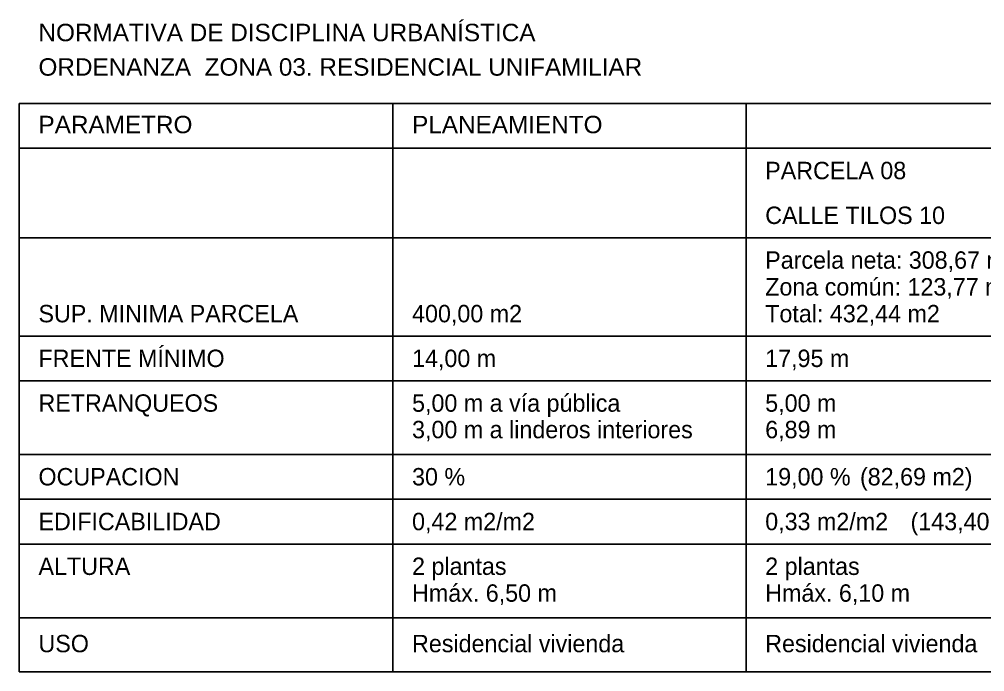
# Model space of a CAD drawing. Header units: millimetres. Extents: x 441061 to 442903, y 4515148 to 4515613.
# Drawn here: x 442591.62 to 442605.46, y 4515533.92 to 4515543.27 of the extents above; entities that cross this region are included whole.
import ezdxf

# ---------------------------------------------------------------- set-up
doc = ezdxf.new("R2010")
doc.units = ezdxf.units.MM
doc.layers.add('01_textos', color=7, linetype='Continuous')
doc.styles.add('Century Gothic', font='', dxfattribs={"height": 2})
doc.styles.add('NIEVES2', font='sanss___.ttf')
doc.styles.get('Century Gothic').set_extended_font_data('Century Gothic')

msp = doc.modelspace()

# ---------------------------------------------------------------- linework, layer by layer
at = {"layer": '01_textos', "ltscale": 0.01}
for p, q in [((442591.624, 4515542.067, 0), (442591.624, 4515533.924, 0)), ((442591.624, 4515542.067, 0), (442612.276, 4515542.067, 0)), ((442596.978, 4515542.067, 0), (442596.978, 4515533.924, 0)), ((442602.039, 4515542.067, 0), (442602.039, 4515533.924, 0)), ((442591.624, 4515541.426, 0), (442612.276, 4515541.426, 0)), ((442591.624, 4515540.143, 0), (442612.276, 4515540.143, 0)), ((442591.624, 4515538.735, 0), (442612.276, 4515538.735, 0)), ((442591.624, 4515538.093, 0), (442612.276, 4515538.093, 0)), ((442591.624, 4515537.037, 0), (442612.276, 4515537.037, 0)), ((442591.624, 4515536.396, 0), (442612.276, 4515536.396, 0)), ((442591.624, 4515535.754, 0), (442612.276, 4515535.754, 0)), ((442591.624, 4515534.698, 0), (442612.276, 4515534.698, 0)), ((442591.624, 4515533.924, 0), (442612.276, 4515533.924, 0))]:
    msp.add_line(p, q, dxfattribs=at)

# ---------------------------------------------------------------- texts
at = {"layer": '01_textos', "color": 5, "ltscale": 0.01}
for s, height, style, p in [('NORMATIVA DE DISCIPLINA URBANÍSTICA', 0.24938, 'NIEVES2', (442591.899, 4515542.961, 0)), ('ORDENANZA  ZONA 03. RESIDENCIAL UNIFAMILIAR', 0.24938, 'NIEVES2', (442591.899, 4515542.467, 0)), ('PARAMETRO', 0.2494, 'NIEVES2', (442591.899, 4515541.642, 0)), ('PLANEAMIENTO', 0.24938, 'NIEVES2', (442597.253, 4515541.642, 0)), ('Parcela neta: 308,67 m2', 0.24938, 'Century Gothic', (442602.314, 4515539.7, 0)), ('Zona común: 123,77 m2 ', 0.24938, 'Century Gothic', (442602.314, 4515539.316, 0)), ('SUP. MINIMA PARCELA', 0.24938, 'Century Gothic', (442591.899, 4515538.932, 0)), ('400,00 m2 ', 0.2494, 'Century Gothic', (442597.253, 4515538.932, 0)), ('Total: 432,44 m2', 0.24938, 'Century Gothic', (442602.314, 4515538.932, 0)), ('FRENTE MÍNIMO', 0.24938, 'Century Gothic', (442591.899, 4515538.291, 0)), ('14,00 m', 0.2494, 'Century Gothic', (442597.253, 4515538.291, 0)), ('17,95 m', 0.2494, 'Century Gothic', (442602.314, 4515538.291, 0)), ('RETRANQUEOS', 0.24938, 'Century Gothic', (442591.899, 4515537.65, 0)), ('5,00 m a vía pública', 0.24938, 'Century Gothic', (442597.253, 4515537.65, 0)), ('5,00 m', 0.2494, 'Century Gothic', (442602.314, 4515537.65, 0)), ('3,00 m a linderos interiores', 0.24938, 'Century Gothic', (442597.253, 4515537.27, 0)), ('6,89 m ', 0.2494, 'Century Gothic', (442602.314, 4515537.27, 0)), ('OCUPACION', 0.2494, 'Century Gothic', (442591.899, 4515536.594, 0)), ('30 %%%', 0.2494, 'Century Gothic', (442597.253, 4515536.594, 0)), ('19,00 %%% ', 0.2494, 'Century Gothic', (442602.314, 4515536.594, 0)), ('(82,69 m2)', 0.2494, 'Century Gothic', (442603.672, 4515536.594, 0)), ('EDIFICABILIDAD', 0.24938, 'Century Gothic', (442591.899, 4515535.952, 0)), ('0,42 m2/m2 ', 0.24938, 'Century Gothic', (442597.253, 4515535.952, 0)), ('0,33 m2/m2 ', 0.24938, 'Century Gothic', (442602.314, 4515535.952, 0)), ('(143,40 m2) ', 0.24938, 'Century Gothic', (442604.397, 4515535.952, 0)), ('ALTURA ', 0.2494, 'Century Gothic', (442591.899, 4515535.311, 0)), ('2 plantas ', 0.2494, 'Century Gothic', (442597.253, 4515535.311, 0)), ('2 plantas', 0.2494, 'Century Gothic', (442602.314, 4515535.311, 0)), ('Hmáx. 6,50 m', 0.24938, 'Century Gothic', (442597.253, 4515534.927, 0)), ('Hmáx. 6,10 m', 0.24938, 'Century Gothic', (442602.314, 4515534.927, 0)), ('USO', 0.2494, 'Century Gothic', (442591.899, 4515534.203, 0)), ('Residencial vivienda', 0.24938, 'Century Gothic', (442597.253, 4515534.203, 0)), ('Residencial vivienda', 0.24938, 'Century Gothic', (442602.314, 4515534.203, 0))]:
    msp.add_text(s, height=height, dxfattribs=dict(at, style=style)).set_placement(p)
at = {"layer": '01_textos', "color": 1, "ltscale": 0.01, "style": 'Century Gothic'}
for s, height, p in [('PARCELA 08', 0.2494, (442602.314, 4515540.983, 0)), ('CALLE TILOS 10', 0.24938, (442602.314, 4515540.341, 0))]:
    msp.add_text(s, height=height, dxfattribs=at).set_placement(p)

doc.saveas('drawing.dxf')
